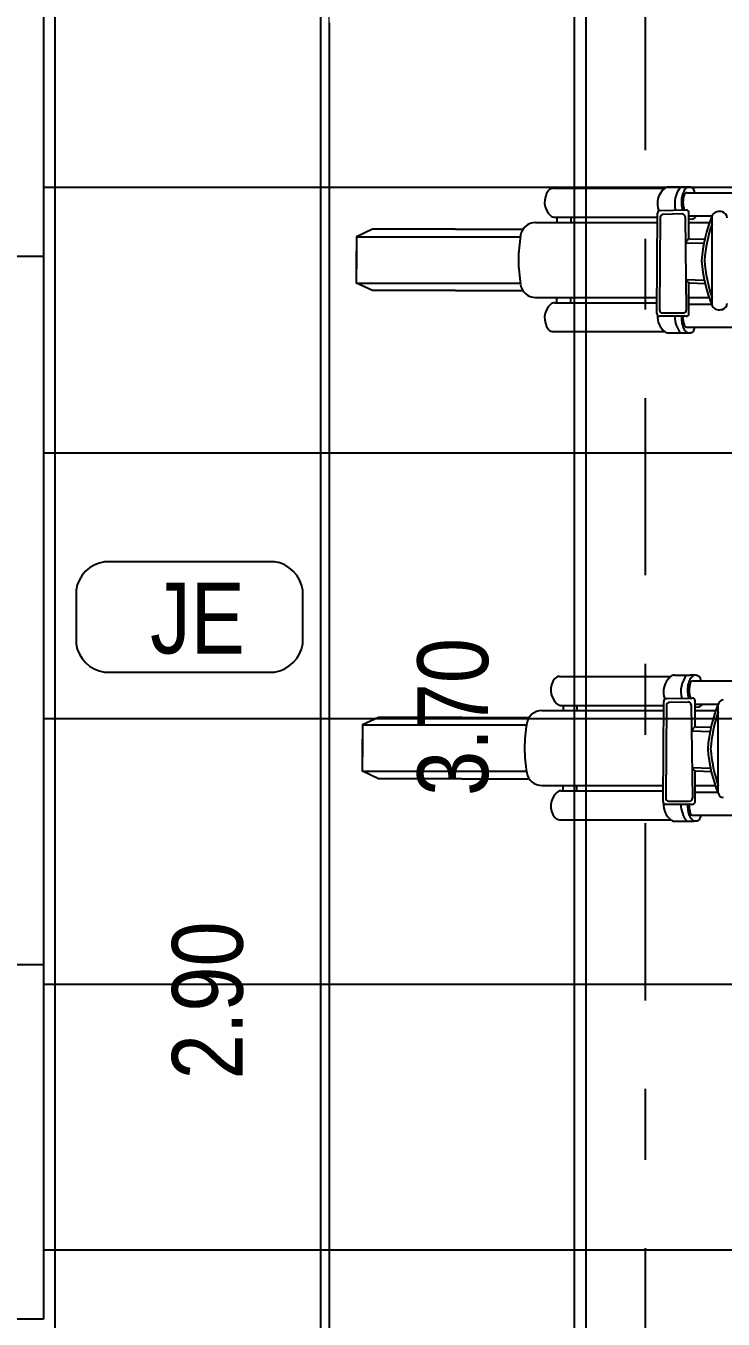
# Model space of a CAD drawing. Extents: x -263 to -176, y -135 to 681.
# Drawn here: x -217.166 to -216.181, y 641.152 to 642.978 of the extents above; entities that cross this region are included whole.
import ezdxf
from ezdxf.enums import TextEntityAlignment as Align

# ---------------------------------------------------------------- set-up
doc = ezdxf.new("R2010")
doc.units = 0
doc.header["$MEASUREMENT"] = 0
doc.header["$PDSIZE"] = -5
doc.linetypes.add('DASHDOT2', pattern=[0.5, 0.25, -0.125, 0, -0.125])
doc.layers.get('0').update_dxf_attribs({"linetype": 'CONTINUOUS'})
doc.layers.get('Defpoints').update_dxf_attribs({"linetype": 'CONTINUOUS'})
doc.layers.add('COTA', color=7, linetype='CONTINUOUS')
doc.layers.add('E-Pen-C', color=4, linetype='CONTINUOUS', lineweight=15)
doc.layers.add('E-Pen-G', color=3, linetype='CONTINUOUS', lineweight=30)
doc.styles.add('F2', font='swissc.ttf')
doc.dimstyles.new('DIMENSION-1', dxfattribs={"dimtxt": 0.11, "dimasz": 0.07, "dimexe": 1, "dimexo": 0, "dimgap": 0.12, "dimtad": 1, "dimzin": 7, "dimdsep": 46, "dimtxsty": 'F2', "dimblk1": 'TRACO', "dimblk2": 'TRACO', "dimsah": 1, "dimcen": 1, "dimse1": 1, "dimse2": 1, "dimclrd": 256, "dimclre": 256, "dimclrt": 6, "dimadec": 0, "dimazin": 0, "dimtfac": 1, "dimtix": 1, "dimtmove": 2, "dimatfit": 3, "dimldrblk": 'TRACO', "dimfxl": 1, "dimtolj": 1, "dimtzin": 0, "dimarcsym": 0})

# ---------------------------------------------------------------- blocks, each defined once
blk = doc.blocks.new('TRACO')
at = {"layer": 'E-Pen-C'}
for p, q in [((0, 1), (0, -1)), ((-1, 0), (1, 0))]:
    blk.add_line(p, q, dxfattribs=at)
at = {"layer": 'E-Pen-G'}
blk.add_line((-0.424, -0.424), (0.424, 0.424), dxfattribs=at)
blk = doc.blocks.new('*D299')
at = {"color": 4, "lineweight": -2}
blk.add_line((-217.0713, 639.6702), (-213.3613, 639.6702), dxfattribs=at)
at = {"layer": 'Defpoints', "color": 0, "linetype": 'Continuous'}
for p in [(-213.2913, 642.4524), (-217.1413, 640.1524), (-213.2913, 639.6702)]:
    blk.add_point(p, dxfattribs=at)
at = {"color": 4, "linetype": 'Continuous', "lineweight": -2, "xscale": 0.07, "yscale": 0.07, "zscale": 0.07, "rotation": 180}
blk.add_blockref('TRACO', (-217.1413, 639.6702), dxfattribs=at)
at = {"color": 4, "linetype": 'Continuous', "lineweight": -2, "xscale": 0.07, "yscale": 0.07, "zscale": 0.07}
blk.add_blockref('TRACO', (-213.2913, 639.6702), dxfattribs=at)
at = {"color": 4, "linetype": 'Continuous', "insert": (-215.2163, 639.8415), "char_height": 0.1, "attachment_point": 5, "style": 'F2'}
blk.add_mtext('\\A1;3.85', dxfattribs=at)
blk = doc.blocks.new('*D348')
at = {"color": 4, "lineweight": -2}
blk.add_line((-216.7377, 642.9824), (-216.7377, 640.2224), dxfattribs=at)
at = {"layer": 'Defpoints', "color": 0, "linetype": 'Continuous'}
for p in [(-216.8913, 643.0524), (-217.1413, 640.1524), (-216.7377, 640.1524)]:
    blk.add_point(p, dxfattribs=at)
at = {"color": 4, "linetype": 'Continuous', "lineweight": -2, "xscale": 0.07, "yscale": 0.07, "zscale": 0.07}
for p, rotation in [((-216.7377, 643.0524), 90), ((-216.7377, 640.1524), 270)]:
    blk.add_blockref('TRACO', p, dxfattribs=dict(at, rotation=rotation))
at = {"color": 4, "linetype": 'Continuous', "insert": (-216.9091, 641.6024), "char_height": 0.1, "attachment_point": 5, "rotation": 90, "style": 'F2'}
blk.add_mtext('\\A1;2.90', dxfattribs=at)
blk = doc.blocks.new('*D350')
at = {"color": 4, "lineweight": -2}
blk.add_line((-216.3913, 640.2224), (-216.3913, 643.7824), dxfattribs=at)
at = {"layer": 'Defpoints', "color": 0, "linetype": 'Continuous'}
for p in [(-217.1413, 643.8524), (-216.3913, 643.8524), (-217.1413, 640.1524)]:
    blk.add_point(p, dxfattribs=at)
at = {"color": 4, "linetype": 'Continuous', "lineweight": -2, "xscale": 0.07, "yscale": 0.07, "zscale": 0.07}
for p, rotation in [((-216.3913, 643.8524), 90), ((-216.3913, 640.1524), 270)]:
    blk.add_blockref('TRACO', p, dxfattribs=dict(at, rotation=rotation))
at = {"color": 4, "linetype": 'Continuous', "insert": (-216.5625, 642.0024), "char_height": 0.1, "attachment_point": 5, "rotation": 90, "style": 'F2'}
blk.add_mtext('\\A1;3.70', dxfattribs=at)

msp = doc.modelspace()

# ---------------------------------------------------------------- hatches: boundary and pattern name
h = msp.add_hatch()
h.set_pattern_fill('ANSI37,_O', color=8, scale=3, angle=45)
h.set_pattern_definition([(90, (0, 0), (-0.375, 6e-17), []), (180, (0, 0), (-6e-17, -0.375), [])])
h.paths.add_polyline_path([(-216.2913, 643.0524), (-217.1413, 643.0524), (-217.1413, 642.6524), (-217.1413, 641.6524), (-217.1413, 641.1524), (-217.1413, 641.0425), (-216.2913, 641.0425)])
h.paths.add_polyline_path([(-216.2913, 641.0425), (-216.1413, 641.0425), (-216.1413, 643.0524), (-216.2913, 643.0524)])
h.paths.add_polyline_path([(-214.1413, 642.9024), (-214.1413, 643.0524), (-216.1413, 643.0524), (-216.1413, 642.9024)])
h.paths.add_polyline_path([(-216.1413, 642.9024), (-216.1413, 641.0425), (-213.9695, 641.0425, -0.166361), (-213.2713, 641.302, -0.414111), (-214.3913, 642.4224), (-214.3913, 642.4524), (-213.2913, 642.4524), (-213.2913, 642.8024), (-213.6827, 642.8024, -1), (-213.7499, 642.8024), (-214.1413, 642.8024), (-214.1413, 642.9024)])
h.paths.add_polyline_path([(-213.2713, 641.302, -0.00652), (-213.2413, 641.3024, -0.006695), (-213.2713, 641.302, 0.166361), (-213.9695, 641.0425), (-213.5325, 641.0425, -0.345772), (-213.4922, 641.0845), (-213.2521, 641.0848, -0.344553), (-213.2118, 641.0425), (-213.1413, 641.0425), (-213.1413, 642.4524), (-213.2413, 642.4524), (-213.2413, 642.4224), (-214.3913, 642.4224, 0.414111)])
h.paths.add_polyline_path([(-213.9695, 641.0425, 0.218082), (-214.3913, 640.1824), (-213.2413, 640.1824), (-213.2413, 640.1524), (-213.1413, 640.1524), (-213.1413, 641.0425), (-213.2121, 641.0425), (-213.2121, 640.9691, -0.331371), (-213.2521, 640.9291), (-213.4922, 640.9288, -0.330378), (-213.5322, 640.9691), (-213.5322, 641.0425)])
h.paths.add_polyline_path([(-216.1413, 641.0425), (-216.1413, 640.1524), (-214.3913, 640.1524), (-214.3913, 640.1824, -0.218082), (-213.9695, 641.0425)])
h.paths.add_polyline_path([(-216.1413, 641.0425), (-216.2913, 641.0425), (-216.2913, 640.1524), (-216.1413, 640.1524)])
h.paths.add_polyline_path([(-216.2913, 641.0425), (-217.1413, 641.0425), (-217.1413, 640.2524), (-217.1413, 640.1524), (-216.2913, 640.1524)])

# ---------------------------------------------------------------- linework, layer by layer
at = {"color": 5, "linetype": 'Continuous'}
for p, q in [((-217.1413, 643.8524), (-217.1413, 642.6524)), ((-217.1413, 642.6524), (-217.2913, 642.6524)), ((-217.1413, 641.6524), (-217.2913, 641.6524)), ((-217.1413, 641.6524), (-217.1413, 641.1524)), ((-217.1413, 641.1524), (-217.2913, 641.1524))]:
    msp.add_line(p, q, dxfattribs=at)
at = {"color": 8, "linetype": 'DASHDOT2'}
msp.add_line((-216.2913, 643.0524), (-216.2913, 640.1524), dxfattribs=at)
at = {"color": 8}
for p, q in [((-216.4211, 642.7487), (-216.2639, 642.7487)), ((-216.2586, 642.7506), (-216.2368, 642.7506)), ((-216.2324, 642.7424), (-216.1037, 642.7424)), ((-216.4462, 642.7005), (-216.274, 642.7005)), ((-216.4191, 642.7079), (-216.274, 642.7079)), ((-216.4161, 642.7079), (-216.4161, 642.7005)), ((-216.3966, 642.7079), (-216.3966, 642.7005)), ((-216.2748, 642.5721), (-216.2739, 642.7134)), ((-216.2702, 642.7078), (-216.2711, 642.5768)), ((-216.27, 642.7174), (-216.2336, 642.7182)), ((-216.2392, 642.7125), (-216.2663, 642.7117)), ((-216.2351, 642.7085), (-216.2333, 642.5768)), ((-216.2247, 642.7051), (-216.2298, 642.7047)), ((-216.2295, 642.6775), (-216.2295, 642.7142)), ((-216.2295, 642.7098), (-216.1969, 642.7098)), ((-216.2294, 642.7006), (-216.2004, 642.7004)), ((-216.1969, 642.6466), (-216.1969, 642.7097)), ((-216.5591, 642.6908), (-216.4641, 642.6908)), ((-216.6991, 642.6801), (-216.5436, 642.6801)), ((-216.5436, 642.6801), (-216.4677, 642.6801)), ((-216.2345, 642.6721), (-216.2316, 642.6757)), ((-216.2343, 642.6719), (-216.2087, 642.6711)), ((-216.228, 642.6776), (-216.2074, 642.6769)), ((-216.1969, 642.5835), (-216.1969, 642.6466)), ((-216.6993, 642.615), (-216.6993, 642.615)), ((-216.6991, 642.615), (-216.5436, 642.615)), ((-216.5436, 642.615), (-216.4677, 642.615)), ((-216.2339, 642.6201), (-216.2078, 642.619)), ((-216.2339, 642.6195), (-216.2315, 642.6166)), ((-216.2295, 642.572), (-216.2295, 642.6153)), ((-216.2286, 642.6152), (-216.2067, 642.6144)), ((-216.5591, 642.6043), (-216.4641, 642.6043)), ((-216.4462, 642.5946), (-216.2747, 642.5946)), ((-216.4161, 642.5872), (-216.4161, 642.5946)), ((-216.3966, 642.5872), (-216.3966, 642.5946)), ((-216.2292, 642.5946), (-216.2008, 642.5946)), ((-216.4191, 642.5872), (-216.2747, 642.5872)), ((-216.2671, 642.5728), (-216.2373, 642.5728)), ((-216.2296, 642.5853), (-216.1969, 642.5853)), ((-216.2335, 642.568), (-216.2708, 642.568)), ((-216.4211, 642.5464), (-216.2639, 642.5464)), ((-216.2586, 642.5445), (-216.2368, 642.5445)), ((-216.2324, 642.5527), (-216.1037, 642.5527)), ((-216.2498, 642.0615), (-216.228, 642.0615)), ((-216.4124, 642.0597), (-216.2551, 642.0597)), ((-216.2237, 642.0533), (-216.095, 642.0533)), ((-216.2613, 642.0283), (-216.2249, 642.0291)), ((-216.2208, 641.9884), (-216.2208, 642.0251)), ((-216.4375, 642.0114), (-216.2653, 642.0114)), ((-216.4104, 642.0188), (-216.2652, 642.0188)), ((-216.4074, 642.0188), (-216.4074, 642.0114)), ((-216.3879, 642.0188), (-216.3879, 642.0114)), ((-216.2661, 641.883), (-216.2652, 642.0243)), ((-216.2614, 642.0187), (-216.2623, 641.8877)), ((-216.2305, 642.0234), (-216.2576, 642.0227)), ((-216.2264, 642.0195), (-216.2246, 641.8878)), ((-216.216, 642.0161), (-216.221, 642.0157)), ((-216.2208, 642.0207), (-216.1882, 642.0207)), ((-216.2207, 642.0115), (-216.1916, 642.0114)), ((-216.1882, 641.9575), (-216.1882, 642.0206)), ((-216.6904, 641.9911), (-216.5348, 641.9911)), ((-216.5503, 642.0017), (-216.4554, 642.0017)), ((-216.5348, 641.9911), (-216.459, 641.9911)), ((-216.2193, 641.9885), (-216.1987, 641.9878)), ((-216.2257, 641.9831), (-216.2229, 641.9866)), ((-216.2256, 641.9829), (-216.2, 641.9821)), ((-216.1882, 641.8945), (-216.1882, 641.9575)), ((-216.6905, 641.9259), (-216.6905, 641.9259)), ((-216.6904, 641.9259), (-216.5348, 641.9259)), ((-216.5503, 641.9153), (-216.4554, 641.9153)), ((-216.5348, 641.9259), (-216.459, 641.9259)), ((-216.2252, 641.931), (-216.199, 641.93)), ((-216.2252, 641.9304), (-216.2228, 641.9276)), ((-216.2208, 641.883), (-216.2208, 641.9262)), ((-216.2199, 641.9262), (-216.198, 641.9253)), ((-216.4375, 641.9056), (-216.266, 641.9056)), ((-216.4104, 641.8982), (-216.266, 641.8982)), ((-216.4074, 641.8982), (-216.4074, 641.9056)), ((-216.3879, 641.8982), (-216.3879, 641.9056)), ((-216.2205, 641.9055), (-216.1921, 641.9055)), ((-216.2248, 641.879), (-216.2621, 641.879)), ((-216.2583, 641.8837), (-216.2286, 641.8837)), ((-216.2209, 641.8963), (-216.1882, 641.8963)), ((-216.2237, 641.8636), (-216.095, 641.8636)), ((-216.4124, 641.8573), (-216.2551, 641.8573)), ((-216.2498, 641.8555), (-216.228, 641.8555))]:
    msp.add_line(p, q, dxfattribs=at)
at = {"color": 8, "linetype": 'Continuous'}
msp.add_line((-217.1413, 642.6524), (-217.1413, 641.6524), dxfattribs=at)
at = {"color": 8}
for points in [[(-216.2238, 642.7486, 0.162998), (-216.2287, 642.7503, 0.174499), (-216.2334, 642.7488, 0.112534), (-216.237, 642.7444, 0.071593), (-216.2397, 642.736, 0.056368), (-216.2402, 642.727, 0.056229), (-216.2386, 642.7181, 0.071069)], [(-216.2401, 642.568, 0.04633), (-216.2398, 642.5602, 0.054735), (-216.2383, 642.5537, 0.075752), (-216.2352, 642.5481, 0.115645), (-216.2319, 642.5453, 0.152555), (-216.228, 642.5447, 0.131265), (-216.2238, 642.5465, 0.08683)], [(-216.215, 642.0595, 0.162998), (-216.22, 642.0613, 0.174499), (-216.2247, 642.0597, 0.112534), (-216.2282, 642.0553, 0.071593), (-216.2309, 642.0469, 0.056368), (-216.2314, 642.0379, 0.056229), (-216.2299, 642.029, 0.071069)], [(-216.2314, 641.879, 0.04633), (-216.2311, 641.8711, 0.054735), (-216.2295, 641.8647, 0.075752), (-216.2264, 641.859, 0.115645), (-216.2231, 641.8563, 0.152555), (-216.2192, 641.8557, 0.131265), (-216.215, 641.8575, 0.08683)]]:
    msp.add_lwpolyline(points, format="xyb", dxfattribs=at)
for points in [[(-216.5591, 642.6908), (-216.6767, 642.6908), (-216.6993, 642.6801), (-216.6993, 642.6351)], [(-216.5591, 642.6043), (-216.6767, 642.6043), (-216.6993, 642.615), (-216.6993, 642.66)], [(-216.6993, 642.615), (-216.6993, 642.615)], [(-216.6993, 642.615), (-216.6993, 642.615)], [(-216.6993, 642.615), (-216.6993, 642.615)], [(-216.6993, 642.615), (-216.6993, 642.615)], [(-216.6993, 642.615), (-216.6993, 642.615)], [(-216.5503, 642.0017), (-216.668, 642.0017), (-216.6905, 641.9911), (-216.6905, 641.946)], [(-216.5503, 641.9153), (-216.668, 641.9153), (-216.6905, 641.9259), (-216.6905, 641.9709)], [(-216.6905, 641.9259), (-216.6905, 641.9259)], [(-216.6905, 641.9259), (-216.6905, 641.9259)], [(-216.6905, 641.9259), (-216.6905, 641.9259)], [(-216.6905, 641.9259), (-216.6905, 641.9259)], [(-216.6905, 641.9259), (-216.6905, 641.9259)]]:
    msp.add_lwpolyline(points, dxfattribs=at)
for centre, radius, start, end in [((-216.4077, 642.7293), 0.0258, 141.0714, 228.4269), ((-216.4211, 642.7402), 0.00856, 90, 141.0714), ((-216.2463, 642.727), 0.0279, 129.1267, 201.768), ((-216.2586, 642.742), 0.00856, 90, 129.1267), ((-216.2137, 642.7274), 0.036, 139.9272, 195.4008), ((-216.2042, 642.7292), 0.0338, 162.4663, 198.6092), ((-216.2377, 642.4511), 0.2994, 88.4425, 89.8271), ((-216.2324, 642.7381), 0.00428, 90, 162.4663), ((-216.2318, 642.7419), 0.0105, 2.8664, 39.6164), ((-216.4462, 642.6791), 0.0214, 90, 171.0166), ((-216.4191, 642.7164), 0.00856, 228.4269, 270), ((-216.2699, 642.7134), 0.004, 91.2454, 179.6351), ((-216.2662, 642.7077), 0.004, 91.5482, 179.618), ((-216.2391, 642.7085), 0.004, 0.7742, 91.5482), ((-216.2335, 642.7142), 0.004, 0, 91.2454), ((-216.2269, 642.7127), 0.00788, 283.8649, 337.6772), ((-216.0002, 642.6301), 0.2122, 157.7855, 175.5512), ((-216.1887, 642.7071), 0.00856, 98.3928, 157.7855), ((-216.1868, 642.6942), 0.0217, 78.207, 98.3928), ((-216.1841, 642.707), 0.00856, 0, 78.207), ((-216.2077, 642.6413), 0.2629, 171.0166, 178.6471), ((-215.9961, 642.6301), 0.2122, 161.139, 175.5512), ((-216.2282, 642.6736), 0.004, 87.5104, 149.0362), ((-216.2077, 642.6538), 0.2629, 181.3529, 188.9834), ((-216.0002, 642.6631), 0.2122, 184.4488, 202.2145), ((-215.9961, 642.6631), 0.2122, 184.4488, 198.861), ((-216.4462, 642.616), 0.0214, 188.9834, 270), ((-216.2284, 642.6192), 0.004, 220.6013, 267.7094), ((-216.4077, 642.5658), 0.0258, 131.5731, 218.9286), ((-216.4191, 642.5787), 0.00856, 90, 131.5731), ((-216.2671, 642.5768), 0.004, 179.618, 270), ((-216.2373, 642.5768), 0.004, 270, 0.7742), ((-216.1887, 642.5861), 0.00856, 202.2145, 261.6072), ((-216.1868, 642.599), 0.0217, 261.6072, 281.793), ((-216.1841, 642.5862), 0.00856, 281.793, 0), ((-216.2708, 642.572), 0.004, 179.6351, 270), ((-216.2463, 642.5681), 0.0279, 177.9696, 230.8733), ((-216.2137, 642.5677), 0.036, 179.4662, 220.0728), ((-216.2042, 642.5659), 0.0338, 176.3282, 197.5337), ((-216.2324, 642.557), 0.00428, 197.5337, 270), ((-216.2335, 642.572), 0.004, 270, 0), ((-216.4211, 642.5549), 0.00856, 218.9286, 270), ((-216.2586, 642.5531), 0.00856, 230.8733, 270), ((-216.2377, 642.844), 0.2994, 270.1729, 271.5575), ((-216.2318, 642.5532), 0.0105, 320.3836, 357.1336), ((-216.2498, 642.0529), 0.00856, 90, 129.1267), ((-216.205, 642.0383), 0.036, 139.9272, 195.4008), ((-216.2289, 641.7621), 0.2994, 88.4425, 89.8271), ((-216.3989, 642.0403), 0.0258, 141.0714, 228.4269), ((-216.4124, 642.0511), 0.00856, 90, 141.0714), ((-216.2376, 642.0379), 0.0279, 129.1267, 201.768), ((-216.1955, 642.0402), 0.0338, 162.4663, 198.6092), ((-216.2237, 642.0491), 0.00428, 90, 162.4663), ((-216.2231, 642.0528), 0.0105, 2.8664, 39.6164), ((-216.2612, 642.0243), 0.004, 91.2454, 179.6351), ((-216.2248, 642.0251), 0.004, 0, 91.2454), ((-216.18, 642.0181), 0.00856, 98.3928, 157.7855), ((-216.4375, 641.99), 0.0214, 90, 171.0166), ((-216.4104, 642.0273), 0.00856, 228.4269, 270), ((-216.2574, 642.0187), 0.004, 91.5482, 179.618), ((-216.2304, 642.0194), 0.004, 0.7742, 91.5482), ((-216.2182, 642.0237), 0.00788, 283.8649, 337.6772), ((-215.9915, 641.9411), 0.2122, 157.7855, 175.5512), ((-215.9874, 641.9411), 0.2122, 161.139, 175.5512), ((-216.199, 641.9523), 0.2629, 171.0166, 178.6471), ((-216.2195, 641.9845), 0.004, 87.5104, 149.0362), ((-216.199, 641.9647), 0.2629, 181.3529, 188.9834), ((-215.9915, 641.974), 0.2122, 184.4488, 202.2145), ((-215.9874, 641.974), 0.2122, 184.4488, 198.861), ((-216.4375, 641.927), 0.0214, 188.9834, 270), ((-216.2197, 641.9302), 0.004, 220.6013, 267.7094), ((-216.4104, 641.8896), 0.00856, 90, 131.5731), ((-216.3989, 641.8767), 0.0258, 131.5731, 218.9286), ((-216.2621, 641.883), 0.004, 179.6351, 270), ((-216.2376, 641.8791), 0.0279, 177.9696, 230.8733), ((-216.2583, 641.8877), 0.004, 179.618, 270), ((-216.205, 641.8786), 0.036, 179.4662, 220.0728), ((-216.1955, 641.8768), 0.0338, 176.3282, 197.5337), ((-216.2286, 641.8877), 0.004, 270, 0.7742), ((-216.2248, 641.883), 0.004, 270, 0), ((-216.18, 641.897), 0.00856, 202.2145, 261.6072), ((-216.4124, 641.8659), 0.00856, 218.9286, 270), ((-216.2237, 641.8679), 0.00428, 197.5337, 270), ((-216.2231, 641.8641), 0.0105, 320.3836, 357.1336), ((-216.2498, 641.864), 0.00856, 230.8733, 270), ((-216.2289, 642.1549), 0.2994, 270.1729, 271.5575)]:
    msp.add_arc(centre, radius, start, end, dxfattribs=at)
at = {"layer": 'COTA', "color": 4, "linetype": 'Continuous', "elevation": -1.712}
msp.add_lwpolyline([(-216.7752, 642.1816, 0.331371), (-216.8151, 642.2216), (-217.0553, 642.2214, 0.332506), (-217.0953, 642.1816), (-217.0953, 642.1059, 0.330378), (-217.0553, 642.0657), (-216.8151, 642.0659, 0.331371), (-216.7752, 642.1059)], format="xyb", close=True, dxfattribs=at)

# ---------------------------------------------------------------- texts
at = {"color": 4, "linetype": 'Continuous', "style": 'F2'}
msp.add_text('JE', height=0.1, dxfattribs=at).set_placement((-216.9907, 642.192), align=Align.TOP_LEFT)

# ---------------------------------------------------------------- dimensions: what is measured, and where the dimension line sits
at = {"color": 8, "linetype": 'Continuous'}
for base, p1, p2, picture, middle in [((-216.3913, 643.8524), (-217.1413, 640.1524), (-217.1413, 643.8524), '*D350', (-216.5625, 642.0024)), ((-216.7377, 640.1524), (-216.8913, 643.0524), (-217.1413, 640.1524), '*D348', (-216.9091, 641.6024))]:
    dim = msp.add_linear_dim(base=base, p1=p1, p2=p2, angle=90, dimstyle='DIMENSION-1', override={"dimtxt": 0.1, "dimclrd": 4, "dimclrt": 4, "dimadec": 8, "dimfxl": 0.5, "dimfxlon": 1}, dxfattribs=at)
    dim.commit()
    dim.dimension.update_dxf_attribs({"geometry": picture, "text_midpoint": middle})
dim = msp.add_linear_dim(base=(-213.2913, 639.6702), p1=(-217.1413, 640.1524), p2=(-213.2913, 642.4524), dimstyle='DIMENSION-1', override={"dimtxt": 0.1, "dimclrd": 4, "dimclrt": 4, "dimadec": 8, "dimfxl": 0.5, "dimfxlon": 1}, dxfattribs=at)
dim.commit()
dim.dimension.update_dxf_attribs({"geometry": '*D299', "text_midpoint": (-215.2163, 639.8415)})

doc.saveas('drawing.dxf')
